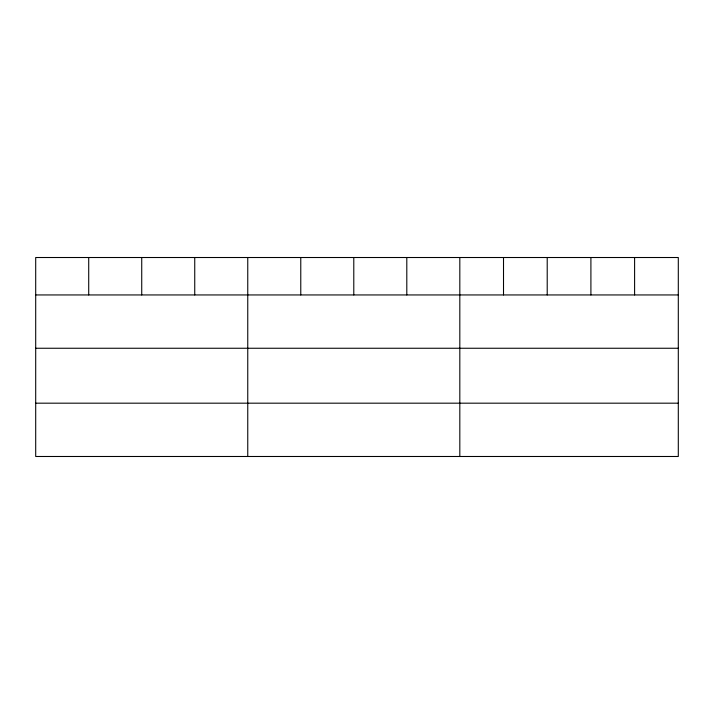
<?xml version="1.0" encoding="UTF-8"?>
<svg xmlns="http://www.w3.org/2000/svg" width="714" height="714" viewBox="0 0 714 714"><rect width="100%" height="100%" fill="white"/><g stroke="black" fill="none" stroke-linecap="round" stroke-linejoin="round"><path stroke-width="1.07" d="M678.3 348.253L678.3 257.513L35.7 257.513L35.7 456.487L678.3 456.487L678.3 348.253L35.7 348.253M35.7 294.944L678.3 294.944M35.7 403.178L678.3 403.178M634.603 257.513L634.603 294.944M590.906 257.513L590.906 294.944M547.21 257.513L547.21 294.944M503.513 257.513L503.513 294.944M459.816 257.513L459.816 456.487M406.801 257.513L406.801 294.944M353.787 257.513L353.787 294.944M300.772 257.513L300.772 294.944M247.758 257.513L247.758 456.487M194.743 257.513L194.743 294.944M141.729 257.513L141.729 294.944M88.715 257.513L88.715 294.944"/></g></svg>
